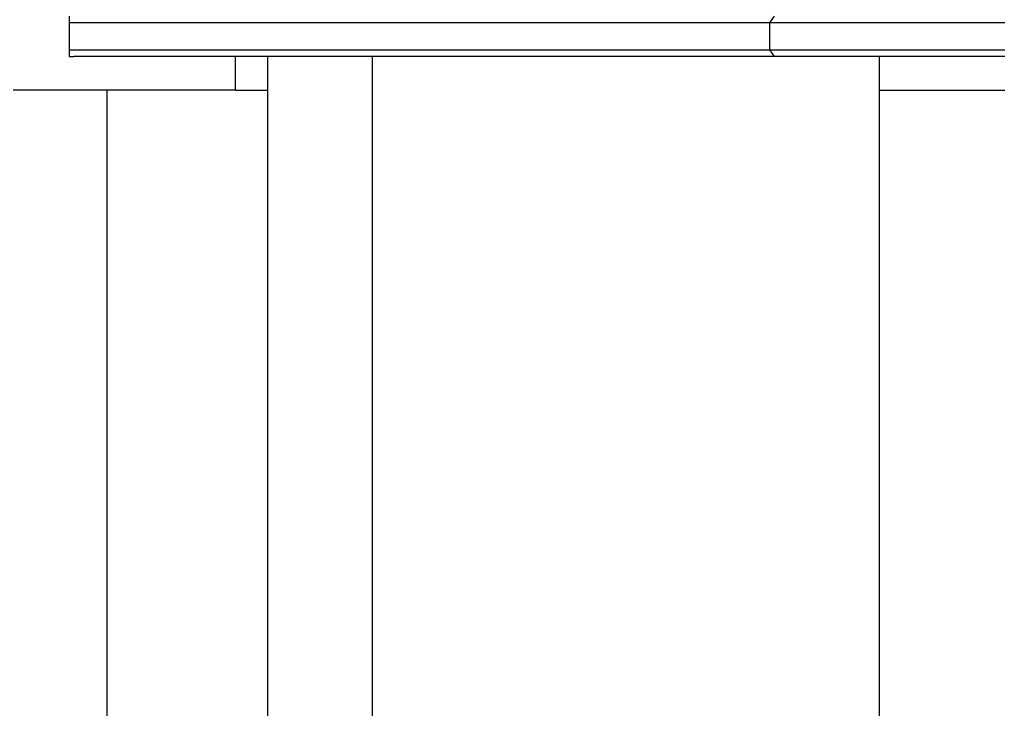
# Model space of a CAD drawing. Header units: millimetres. Extents: x 15 to 1184, y 5 to 836.
# Drawn here: x 190.94 to 220.09, y 684.93 to 705.46 of the extents above; entities that cross this region are included whole.
import ezdxf

# ---------------------------------------------------------------- set-up
doc = ezdxf.new("R2010")
doc.units = ezdxf.units.MM

msp = doc.modelspace()

# ---------------------------------------------------------------- linework, layer by layer
at = {"color": 7, "linetype": 'Continuous', "lineweight": 25}
for p, q in [((192.42, 705.565), (192.42, 704.365)), ((213.28, 705.365), (192.42, 705.365)), ((213.28, 705.365), (213.421, 705.565)), ((224.594, 705.365), (213.28, 705.365)), ((213.28, 704.565), (213.28, 705.365)), ((192.42, 704.565), (213.28, 704.565)), ((213.28, 704.565), (224.594, 704.565)), ((213.421, 704.365), (213.28, 704.565)), ((192.42, 704.365), (192.562, 704.365)), ((213.421, 704.365), (192.562, 704.365)), ((197.37, 703.365), (197.37, 704.365)), ((198.337, 703.365), (198.337, 704.365)), ((201.437, 704.365), (201.437, 638.682)), ((224.452, 704.365), (213.421, 704.365)), ((216.537, 704.365), (216.537, 703.365)), ((197.37, 703.365), (189.875, 703.365)), ((193.537, 703.365), (193.537, 649.322)), ((197.37, 703.365), (198.337, 703.365)), ((198.337, 642.857), (198.337, 703.365)), ((216.537, 703.365), (216.537, 616.498)), ((216.537, 703.365), (221.337, 703.365)), ((216.537, 703.365), (221.277, 703.365))]:
    msp.add_line(p, q, dxfattribs=at)

doc.saveas('drawing.dxf')
